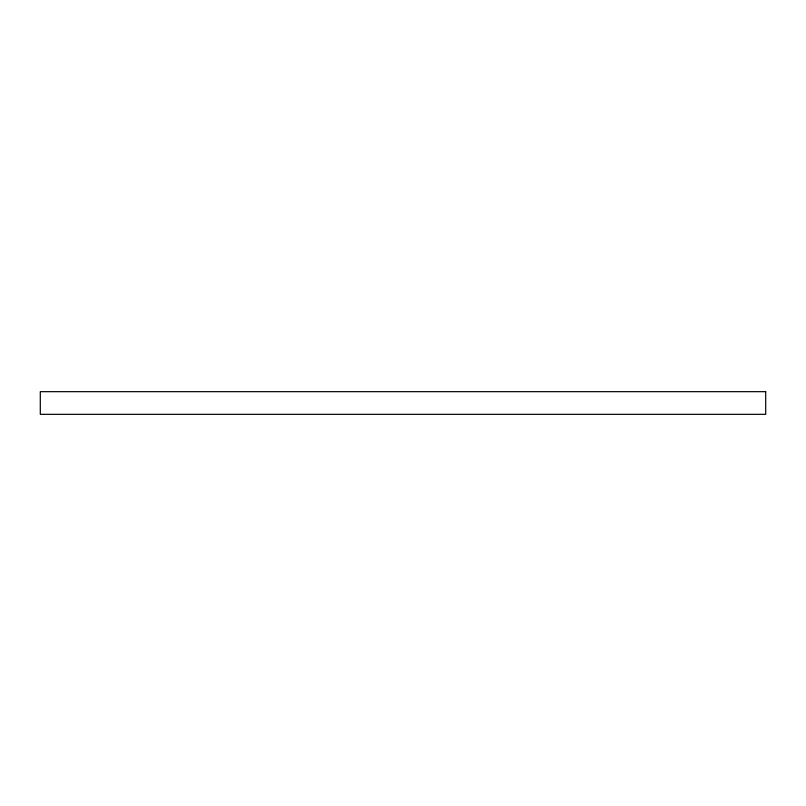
<?xml version="1.0" encoding="UTF-8"?>
<svg xmlns="http://www.w3.org/2000/svg" width="806" height="806" viewBox="0 0 806 806"><rect width="100%" height="100%" fill="white"/><g stroke="black" fill="none" stroke-linecap="round" stroke-linejoin="round"><path stroke-width="1.21" d="M765.7 391.666L40.3 391.666L40.3 414.334L765.7 414.334L765.7 391.666"/></g></svg>
